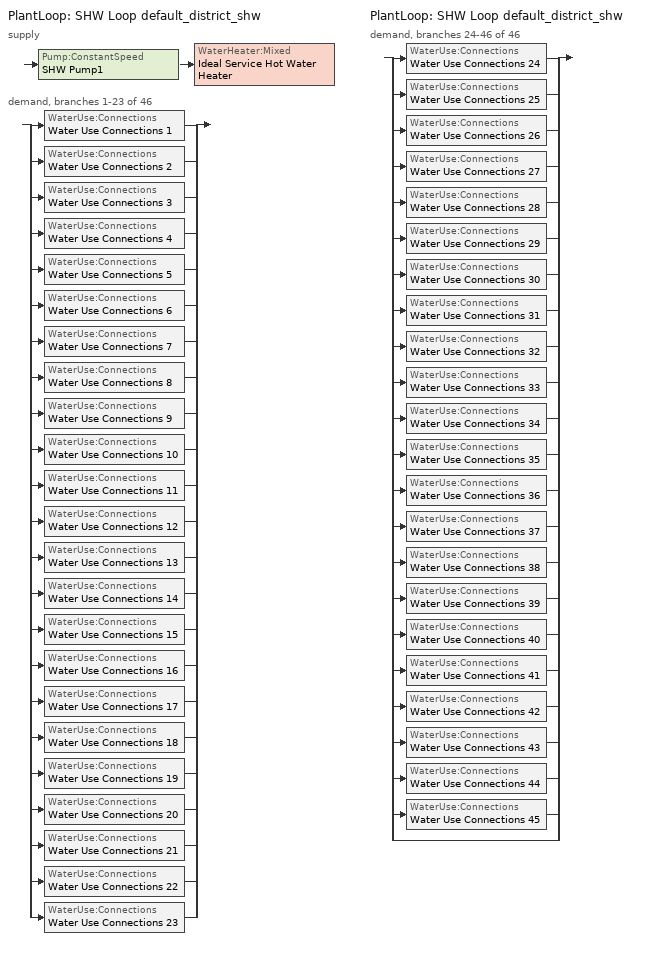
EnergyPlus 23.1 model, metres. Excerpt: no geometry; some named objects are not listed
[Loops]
PlantLoop 'SHW Loop default_district_shw'
 supply: Pump:ConstantSpeed 'SHW Pump1' > WaterHeater:Mixed 'Ideal Service Hot Water Heater'
 demand, branches 1-23 of 46: split
  | WaterUse:Connections 'Water Use Connections 1'
  | WaterUse:Connections 'Water Use Connections 2'
  | WaterUse:Connections 'Water Use Connections 3'
  | WaterUse:Connections 'Water Use Connections 4'
  | WaterUse:Connections 'Water Use Connections 5'
  | WaterUse:Connections 'Water Use Connections 6'
  | WaterUse:Connections 'Water Use Connections 7'
  | WaterUse:Connections 'Water Use Connections 8'
  | WaterUse:Connections 'Water Use Connections 9'
  | WaterUse:Connections 'Water Use Connections 10'
  | WaterUse:Connections 'Water Use Connections 11'
  | WaterUse:Connections 'Water Use Connections 12'
  | WaterUse:Connections 'Water Use Connections 13'
  | WaterUse:Connections 'Water Use Connections 14'
  | WaterUse:Connections 'Water Use Connections 15'
  | WaterUse:Connections 'Water Use Connections 16'
  | WaterUse:Connections 'Water Use Connections 17'
  | WaterUse:Connections 'Water Use Connections 18'
  | WaterUse:Connections 'Water Use Connections 19'
  | WaterUse:Connections 'Water Use Connections 20'
  | WaterUse:Connections 'Water Use Connections 21'
  | WaterUse:Connections 'Water Use Connections 22'
  | WaterUse:Connections 'Water Use Connections 23'
PlantLoop 'SHW Loop default_district_shw'
 demand, branches 24-46 of 46: split
  | WaterUse:Connections 'Water Use Connections 24'
  | WaterUse:Connections 'Water Use Connections 25'
  | WaterUse:Connections 'Water Use Connections 26'
  | WaterUse:Connections 'Water Use Connections 27'
  | WaterUse:Connections 'Water Use Connections 28'
  | WaterUse:Connections 'Water Use Connections 29'
  | WaterUse:Connections 'Water Use Connections 30'
  | WaterUse:Connections 'Water Use Connections 31'
  | WaterUse:Connections 'Water Use Connections 32'
  | WaterUse:Connections 'Water Use Connections 33'
  | WaterUse:Connections 'Water Use Connections 34'
  | WaterUse:Connections 'Water Use Connections 35'
  | WaterUse:Connections 'Water Use Connections 36'
  | WaterUse:Connections 'Water Use Connections 37'
  | WaterUse:Connections 'Water Use Connections 38'
  | WaterUse:Connections 'Water Use Connections 39'
  | WaterUse:Connections 'Water Use Connections 40'
  | WaterUse:Connections 'Water Use Connections 41'
  | WaterUse:Connections 'Water Use Connections 42'
  | WaterUse:Connections 'Water Use Connections 43'
  | WaterUse:Connections 'Water Use Connections 44'
  | WaterUse:Connections 'Water Use Connections 45'
  | bypass
[Sizing:Plant]
SHW Loop default_district_shw: Loop Type=Heating; Design Loop Exit Temperature=60; Loop Design Temperature Difference=5; Sizing Option=NonCoincident; Zone Timesteps in Averaging Window=1; Coincident Sizing Factor Mode=None
[Pump:ConstantSpeed]
SHW Pump1: Design Flow Rate=Autosize; Design Pump Head=29891; Design Power Consumption=Autosize; Motor Efficiency=0.9; Fraction of Motor Inefficiencies to Fluid Stream=0; Pump Control Type=Intermittent; Design Power Sizing Method=PowerPerFlowPerPressure; Design Electric Power per Unit Flow Rate=348701.1; Design Shaft Power per Unit Flow Rate per Unit Head=1.28205; EndUse Subcategory=Water Systems
[WaterHeater:Mixed]
Ideal Service Hot Water Heater: Tank Volume=0; Setpoint Temperature Schedule=Schedule Ruleset 2; Deadband Temperature Difference=2; Maximum Temperature Limit=82.22; Heater Control Type=Modulate; Heater Maximum Capacity=1000000; Heater Ignition Minimum Flow Rate=0; Heater Ignition Delay=0; Heater Fuel Type=DistrictHeating; Heater Thermal Efficiency=1; Off Cycle Parasitic Fuel Consumption Rate=20; Off Cycle Parasitic Fuel Type=DistrictHeating; Off Cycle Parasitic Heat Fraction to Tank=0.8; On Cycle Parasitic Fuel Consumption Rate=0; On Cycle Parasitic Fuel Type=DistrictHeating; On Cycle Parasitic Heat Fraction to Tank=0; Ambient Temperature Indicator=Schedule; Ambient Temperature Schedule=22C Ambient Condition; Off Cycle Loss Coefficient to Ambient Temperature=0; Off Cycle Loss Fraction to Zone=1; On Cycle Loss Coefficient to Ambient Temperature=0; On Cycle Loss Fraction to Zone=1; Use Side Effectiveness=1; Source Side Effectiveness=1; Use Side Design Flow Rate=Autosize; Source Side Design Flow Rate=Autosize; Indirect Water Heating Recovery Time=1.5; Source Side Flow Control Mode=IndirectHeatPrimarySetpoint; EndUse Subcategory=General
[WaterHeater:Sizing]
Ideal Service Hot Water Heater: Design Mode=PeakDraw; Time Storage Can Meet Peak Draw=0.538503; Time for Tank Recovery=0; Nominal Tank Volume for Autosizing Plant Connections=1
[PlantLoop]
SHW Loop default_district_shw: Fluid Type=Water; Plant Equipment Operation Scheme=SHW Loop default_district_shw Operation Schemes; Maximum Loop Temperature=60; Minimum Loop Temperature=10; Maximum Loop Flow Rate=Autosize; Minimum Loop Flow Rate=0; Plant Loop Volume=Autocalculate; Load Distribution Scheme=Optimal; Plant Loop Demand Calculation Scheme=SingleSetpoint; Common Pipe Simulation=None
[PlantEquipmentList]
SHW Loop default_district_shw Heating Equipment List: Ideal Service Hot Water Heater
[PlantEquipmentOperation:HeatingLoad]
SHW Loop default_district_shw Heating Operation Scheme: Load Range 1 Lower Limit=0; Load Range 1 Upper Limit=1000000000; Range 1 Equipment List=SHW Loop default_district_shw Heating Equipment List
[PlantEquipmentOperationSchemes]
SHW Loop default_district_shw Operation Schemes: Control Scheme 1=SHW Loop default_district_shw Heating Operation Scheme; Control Scheme 1 Schedule=Always On Discrete
[SetpointManager:Scheduled]
Setpoint Manager Scheduled 1: Control Variable=Temperature; Schedule=60C Hot Water
[WaterUse:Equipment] EndUse Subcategory=General; Flow Rate Fraction Schedule=MediumOffice Building_Service Hot Water Schedule; Target Temperature Schedule=60.0C Hot Water; Sensible Fraction Schedule=0.2 Hot Water Sensible Fraction; Latent Fraction Schedule=0.05 Hot Water Latent Fraction
Name | Peak Flow Rate | Zone
MediumOffice Building_Service Hot Water..surrounding-office_1_Floor1_Room1 | 3.33243e-06 | surrounding-office_1_Floor1_Room1
MediumOffice Building_Service Hot Water..surrounding-office_1_Floor7_Room1 | 3.33243e-06 | surrounding-office_1_Floor7_Room1
MediumOffice Building_Service Hot Water..surrounding-office_2_Floor1_Room1 | 3.24996e-06 | surrounding-office_2_Floor1_Room1
MediumOffice Building_Service Hot Water..surrounding-office_2_Floor7_Room1 | 3.24996e-06 | surrounding-office_2_Floor7_Room1
MediumOffice Building_Service Hot Water..surrounding-office_3_Floor1_Room1 | 3.32338e-06 | surrounding-office_3_Floor1_Room1
MediumOffice Building_Service Hot Water..surrounding-office_3_Floor7_Room1 | 3.32338e-06 | surrounding-office_3_Floor7_Room1
MediumOffice Building_Service Hot Water..surrounding-office_4_Floor1_Room1 | 3.27155e-06 | surrounding-office_4_Floor1_Room1
MediumOffice Building_Service Hot Water..surrounding-office_4_Floor7_Room1 | 3.27155e-06 | surrounding-office_4_Floor7_Room1
MediumOffice Building_Service Hot Water..surrounding-office_5_Floor1_Room1 | 3.06663e-06 | surrounding-office_5_Floor1_Room1
MediumOffice Building_Service Hot Water..surrounding-office_5_Floor6_Room1 | 3.06663e-06 | surrounding-office_5_Floor6_Room1
MediumOffice Building_Service Hot Water..surrounding-office_6_Floor1_Room1 | 3.02967e-06 | surrounding-office_6_Floor1_Room1
MediumOffice Building_Service Hot Water..surrounding-office_6_Floor7_Room1 | 3.02967e-06 | surrounding-office_6_Floor7_Room1
MediumOffice Building_Service Hot Water..surrounding-office_7_Floor1_Room1 | 3.04607e-06 | surrounding-office_7_Floor1_Room1
MediumOffice Building_Service Hot Water..surrounding-office_7_Floor6_Room1 | 3.04607e-06 | surrounding-office_7_Floor6_Room1
MediumOffice Building_Service Hot Water..surrounding-office_8_Floor1_Room1 | 3.01946e-06 | surrounding-office_8_Floor1_Room1
MediumOffice Building_Service Hot Water..surrounding-office_8_Floor7_Room1 | 3.01946e-06 | surrounding-office_8_Floor7_Room1
MediumOffice Building_Service Hot Water..surrounding-office_9_Floor1_Room1 | 3.09064e-06 | surrounding-office_9_Floor1_Room1
MediumOffice Building_Service Hot Water..surrounding-office_9_Floor7_Room1 | 3.09064e-06 | surrounding-office_9_Floor7_Room1
MediumOffice Building_Service Hot Water..surrounding-office_10_Floor1_Room1 | 3.24634e-06 | surrounding-office_10_Floor1_Room1
MediumOffice Building_Service Hot Water..surrounding-office_10_Floor7_Room1 | 3.24634e-06 | surrounding-office_10_Floor7_Room1
MediumOffice Building_Service Hot Water..surrounding-office_11_Floor1_Room1 | 8.59885e-06 | surrounding-office_11_Floor1_Room1
MediumOffice Building_Service Hot Water..surrounding-office_11_Floor5_Room1 | 8.59885e-06 | surrounding-office_11_Floor5_Room1
MediumOffice Building_Service Hot Water..surrounding-office_12_Floor1_Room1 | 7.9585e-06 | surrounding-office_12_Floor1_Room1
MediumOffice Building_Service Hot Water..surrounding-office_12_Floor5_Room1 | 7.9585e-06 | surrounding-office_12_Floor5_Room1
MediumOffice Building_Service Hot Water..surrounding-office_13_Floor1_Room1 | 6.76038e-06 | surrounding-office_13_Floor1_Room1
MediumOffice Building_Service Hot Water..surrounding-office_13_Floor5_Room1 | 6.76038e-06 | surrounding-office_13_Floor5_Room1
MediumOffice Building_Service Hot Water..surrounding-office_14_Floor1_Room1 | 7.2119e-06 | surrounding-office_14_Floor1_Room1
MediumOffice Building_Service Hot Water..surrounding-office_14_Floor3_Room1 | 7.2119e-06 | surrounding-office_14_Floor3_Room1
MediumOffice Building_Service Hot Water..surrounding-office_15_Floor1_Room1 | 1.03503e-05 | surrounding-office_15_Floor1_Room1
MediumOffice Building_Service Hot Water..surrounding-office_15_Floor3_Room1 | 1.03503e-05 | surrounding-office_15_Floor3_Room1
MediumOffice Building_Service Hot Water..surrounding-office_16_Floor1_Room1 | 7.09096e-05 | surrounding-office_16_Floor1_Room1
MediumOffice Building_Service Hot Water..surrounding-office_16_Floor7_Room1 | 7.09096e-05 | surrounding-office_16_Floor7_Room1
MediumOffice Building_Service Hot Water..surrounding-office_17_Floor1_Room1 | 2.04581e-05 | surrounding-office_17_Floor1_Room1
MediumOffice Building_Service Hot Water..surrounding-office_17_Floor3_Room1 | 2.04581e-05 | surrounding-office_17_Floor3_Room1
MediumOffice Building_Service Hot Water..surrounding-office_18_Floor1_Room1 | 1.48377e-05 | surrounding-office_18_Floor1_Room1
MediumOffice Building_Service Hot Water..surrounding-office_18_Floor3_Room1 | 1.48377e-05 | surrounding-office_18_Floor3_Room1
MediumOffice Building_Service Hot Water..surrounding-office_19_Floor1_Room1 | 1.21188e-05 | surrounding-office_19_Floor1_Room1
MediumOffice Building_Service Hot Water..surrounding-office_19_Floor2_Room1 | 1.21188e-05 | surrounding-office_19_Floor2_Room1
MediumOffice Building_Service Hot Water..surrounding-office_20_Floor1_Room1 | 7.39481e-06 | surrounding-office_20_Floor1_Room1
MediumOffice Building_Service Hot Water..surrounding-office_20_Floor3_Room1 | 7.39481e-06 | surrounding-office_20_Floor3_Room1
MediumOffice Building_Service Hot Water..surrounding-office_21_Floor1_Room1 | 3.75923e-06 | surrounding-office_21_Floor1_Room1
MediumOffice Building_Service Hot Water..surrounding-office_22_Floor1_Room1 | 4.32401e-06 | surrounding-office_22_Floor1_Room1
MediumOffice Building_Service Hot Water..surrounding-office_22_Floor3_Room1 | 4.32401e-06 | surrounding-office_22_Floor3_Room1
MediumOffice Building_Service Hot Water..surrounding-office_23_Floor1_Room1 | 9.92409e-06 | surrounding-office_23_Floor1_Room1
MediumOffice Building_Service Hot Water..surrounding-office_23_Floor7_Room1 | 9.92409e-06 | surrounding-office_23_Floor7_Room1
[WaterUse:Connections] Hot Water Supply Temperature Schedule=60.0C Hot Water; Drain Water Heat Exchanger Type=None; Drain Water Heat Exchanger Destination=Plant
Name | Water Use Equipment 1
Water Use Connections 1 | MediumOffice Building_Service Hot Water..surrounding-office_1_Floor1_Room1
Water Use Connections 2 | MediumOffice Building_Service Hot Water..surrounding-office_1_Floor7_Room1
Water Use Connections 3 | MediumOffice Building_Service Hot Water..surrounding-office_2_Floor1_Room1
Water Use Connections 4 | MediumOffice Building_Service Hot Water..surrounding-office_2_Floor7_Room1
Water Use Connections 5 | MediumOffice Building_Service Hot Water..surrounding-office_3_Floor1_Room1
Water Use Connections 6 | MediumOffice Building_Service Hot Water..surrounding-office_3_Floor7_Room1
Water Use Connections 7 | MediumOffice Building_Service Hot Water..surrounding-office_4_Floor1_Room1
Water Use Connections 8 | MediumOffice Building_Service Hot Water..surrounding-office_4_Floor7_Room1
Water Use Connections 9 | MediumOffice Building_Service Hot Water..surrounding-office_5_Floor1_Room1
Water Use Connections 10 | MediumOffice Building_Service Hot Water..surrounding-office_5_Floor6_Room1
Water Use Connections 11 | MediumOffice Building_Service Hot Water..surrounding-office_6_Floor1_Room1
Water Use Connections 12 | MediumOffice Building_Service Hot Water..surrounding-office_6_Floor7_Room1
Water Use Connections 13 | MediumOffice Building_Service Hot Water..surrounding-office_7_Floor1_Room1
Water Use Connections 14 | MediumOffice Building_Service Hot Water..surrounding-office_7_Floor6_Room1
Water Use Connections 15 | MediumOffice Building_Service Hot Water..surrounding-office_8_Floor1_Room1
Water Use Connections 16 | MediumOffice Building_Service Hot Water..surrounding-office_8_Floor7_Room1
Water Use Connections 17 | MediumOffice Building_Service Hot Water..surrounding-office_9_Floor1_Room1
Water Use Connections 18 | MediumOffice Building_Service Hot Water..surrounding-office_9_Floor7_Room1
Water Use Connections 19 | MediumOffice Building_Service Hot Water..surrounding-office_10_Floor1_Room1
Water Use Connections 20 | MediumOffice Building_Service Hot Water..surrounding-office_10_Floor7_Room1
Water Use Connections 21 | MediumOffice Building_Service Hot Water..surrounding-office_11_Floor1_Room1
Water Use Connections 22 | MediumOffice Building_Service Hot Water..surrounding-office_11_Floor5_Room1
Water Use Connections 23 | MediumOffice Building_Service Hot Water..surrounding-office_12_Floor1_Room1
Water Use Connections 24 | MediumOffice Building_Service Hot Water..surrounding-office_12_Floor5_Room1
Water Use Connections 25 | MediumOffice Building_Service Hot Water..surrounding-office_13_Floor1_Room1
Water Use Connections 26 | MediumOffice Building_Service Hot Water..surrounding-office_13_Floor5_Room1
Water Use Connections 27 | MediumOffice Building_Service Hot Water..surrounding-office_14_Floor1_Room1
Water Use Connections 28 | MediumOffice Building_Service Hot Water..surrounding-office_14_Floor3_Room1
Water Use Connections 29 | MediumOffice Building_Service Hot Water..surrounding-office_15_Floor1_Room1
Water Use Connections 30 | MediumOffice Building_Service Hot Water..surrounding-office_15_Floor3_Room1
Water Use Connections 31 | MediumOffice Building_Service Hot Water..surrounding-office_16_Floor1_Room1
Water Use Connections 32 | MediumOffice Building_Service Hot Water..surrounding-office_16_Floor7_Room1
Water Use Connections 33 | MediumOffice Building_Service Hot Water..surrounding-office_17_Floor1_Room1
Water Use Connections 34 | MediumOffice Building_Service Hot Water..surrounding-office_17_Floor3_Room1
Water Use Connections 35 | MediumOffice Building_Service Hot Water..surrounding-office_18_Floor1_Room1
Water Use Connections 36 | MediumOffice Building_Service Hot Water..surrounding-office_18_Floor3_Room1
Water Use Connections 37 | MediumOffice Building_Service Hot Water..surrounding-office_19_Floor1_Room1
Water Use Connections 38 | MediumOffice Building_Service Hot Water..surrounding-office_19_Floor2_Room1
Water Use Connections 39 | MediumOffice Building_Service Hot Water..surrounding-office_20_Floor1_Room1
Water Use Connections 40 | MediumOffice Building_Service Hot Water..surrounding-office_20_Floor3_Room1
Water Use Connections 41 | MediumOffice Building_Service Hot Water..surrounding-office_21_Floor1_Room1
Water Use Connections 42 | MediumOffice Building_Service Hot Water..surrounding-office_22_Floor1_Room1
Water Use Connections 43 | MediumOffice Building_Service Hot Water..surrounding-office_22_Floor3_Room1
Water Use Connections 44 | MediumOffice Building_Service Hot Water..surrounding-office_23_Floor1_Room1
Water Use Connections 45 | MediumOffice Building_Service Hot Water..surrounding-office_23_Floor7_Room1
[Schedule:Day:Interval]
MediumOffice Building_Service Hot Water Schedule_Hol 1; MediumOffice Building_Service Hot Water Schedule_Sunday: No, 06:00, 0, 11:00, 0.04, 13:00, 0.06, 14:00, 0.09, 15:00, 0.06, 18:00, 0.04, 24:00, 0
MediumOffice Building_Service Hot Water Schedule_SmrDsn 1; Schedule Day 5: No, 06:00, 0, 07:00, 0.07, 08:00, 0.19, 09:00, 0.35, 10:00, 0.38, 11:00, 0.39, 12:00, 0.47, 13:00, 0.57, 14:00, 0.54, 15:00, 0.34, 16:00, 0.33, 17:00, 0.44, 18:00, 0.26, 19:00, 0.21, 20:00, 0.15, 21:00, 0.17, 22:00, 0.08, 24:00, 0.05
MediumOffice Building_Service Hot Water Schedule_WntrDsn 1; Schedule Day 6: No, 06:00, 0, 07:00, 0.07, 08:00, 0.11, 09:00, 0.15, 10:00, 0.21, 11:00, 0.19, 12:00, 0.23, 13:00, 0.2, 14:00, 0.19, 15:00, 0.15, 16:00, 0.13, 17:00, 0.14, 19:00, 0.07, 24:00, 0
Schedule Day 15; Schedule Day 18; Schedule Day 20: No, 24:00, 60
Schedule Day 16: No, 24:00, 0.2
Schedule Day 17: No, 24:00, 0.05
Schedule Day 21: No, 24:00, 22
[Schedule:Week:Daily]
0.05 Hot Water Latent Fraction Week Rule - Jan1-Dec31: Schedule Day 17, Schedule Day 17, Schedule Day 17, Schedule Day 17, Schedule Day 17, Schedule Day 17, Schedule Day 17, Schedule Day 17, Schedule Day 17, Schedule Day 17, Schedule Day 17, Schedule Day 17
0.2 Hot Water Sensible Fraction Week Rule - Jan1-Dec31: Schedule Day 16, Schedule Day 16, Schedule Day 16, Schedule Day 16, Schedule Day 16, Schedule Day 16, Schedule Day 16, Schedule Day 16, Schedule Day 16, Schedule Day 16, Schedule Day 16, Schedule Day 16
22C Ambient Condition Week Rule - Jan1-Dec31: Schedule Day 21, Schedule Day 21, Schedule Day 21, Schedule Day 21, Schedule Day 21, Schedule Day 21, Schedule Day 21, Schedule Day 21, Schedule Day 21, Schedule Day 21, Schedule Day 21, Schedule Day 21
60.0C Hot Water Week Rule - Jan1-Dec31: Schedule Day 15, Schedule Day 15, Schedule Day 15, Schedule Day 15, Schedule Day 15, Schedule Day 15, Schedule Day 15, Schedule Day 15, Schedule Day 15, Schedule Day 15, Schedule Day 15, Schedule Day 15
60C Hot Water Week Rule - Jan1-Dec31: Schedule Day 18, Schedule Day 18, Schedule Day 18, Schedule Day 18, Schedule Day 18, Schedule Day 18, Schedule Day 18, Schedule Day 18, Schedule Day 18, Schedule Day 18, Schedule Day 18, Schedule Day 18
MediumOffice Building_Service Hot Water Schedule Week Rule - Jan1-Dec31: MediumOffice Building_Service Hot Water Schedule_Sunday, Schedule Day 5, Schedule Day 5, Schedule Day 5, Schedule Day 5, Schedule Day 5, Schedule Day 6, MediumOffice Building_Service Hot Water Schedule_Hol 1, MediumOffice Building_Service Hot Water Schedule_SmrDsn 1, MediumOffice Building_Service Hot Water Schedule_WntrDsn 1, MediumOffice Building_Service Hot Water Schedule_Sunday, MediumOffice Building_Service Hot Water Schedule_Sunday
Schedule Ruleset 2 Week Rule - Jan1-Dec31: Schedule Day 20, Schedule Day 20, Schedule Day 20, Schedule Day 20, Schedule Day 20, Schedule Day 20, Schedule Day 20, Schedule Day 20, Schedule Day 20, Schedule Day 20, Schedule Day 20, Schedule Day 20
[Schedule:Year]
0.05 Hot Water Latent Fraction: 0.05 Hot Water Latent Fraction Week Rule - Jan1-Dec31, 1, 1, 12, 31
0.2 Hot Water Sensible Fraction: 0.2 Hot Water Sensible Fraction Week Rule - Jan1-Dec31, 1, 1, 12, 31
22C Ambient Condition: 22C Ambient Condition Week Rule - Jan1-Dec31, 1, 1, 12, 31
60.0C Hot Water: 60.0C Hot Water Week Rule - Jan1-Dec31, 1, 1, 12, 31
60C Hot Water: 60C Hot Water Week Rule - Jan1-Dec31, 1, 1, 12, 31
MediumOffice Building_Service Hot Water Schedule: MediumOffice Building_Service Hot Water Schedule Week Rule - Jan1-Dec31, 1, 1, 12, 31
Schedule Ruleset 2: Schedule Ruleset 2 Week Rule - Jan1-Dec31, 1, 1, 12, 31
[Schedule:Constant]
Always On Discrete: Hourly Value=1
